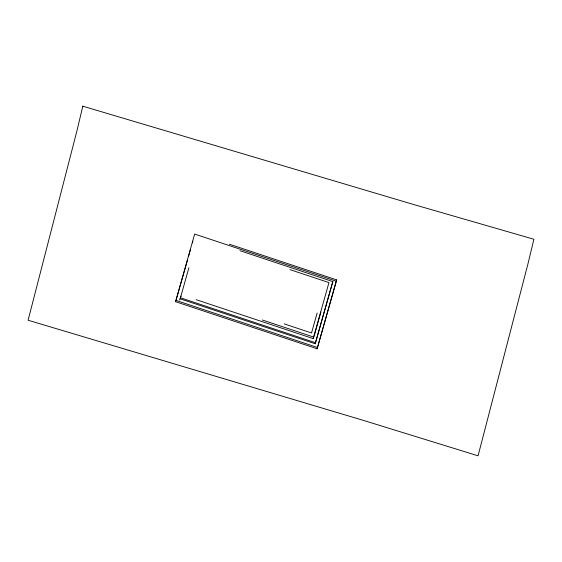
<?xml version="1.0" encoding="UTF-8"?>
<svg xmlns="http://www.w3.org/2000/svg" width="562" height="562" viewBox="0 0 562 562"><rect width="100%" height="100%" fill="white"/><g stroke="black" fill="none" stroke-linecap="round" stroke-linejoin="round"><path stroke-width="0.84" d="M336.75 279.925L317.13 348.791L175.59 301.696L194.663 234.059L336.202 281.155L336.75 279.925L229.352 244.182M175.59 301.696L187.68 259.546M188.621 256.209L190.504 249.528M192.387 242.847L192.857 241.175M188.916 267.723L180.149 298.815L315.212 343.754L332.95 281.414M181.069 296.139L179.601 300.052M317.151 313.013L311.524 332.971L284.182 323.874M196.208 299.694L313.175 338.612L328.967 282.595L289.978 269.62M314.074 336.287L320.909 312.043M315.212 343.754L332.746 281.569L239.946 250.687M317.13 348.791L336.202 281.155M313.175 338.612L313.835 337.123L262.405 320.01M181.428 298.099L315.654 342.764M176.145 300.459L317.685 347.562M82.804 106.19L76.945 130.813L28.1 320.235L363.445 420.397L478.065 455.81L527.83 264.351L533.9 239.25L413.653 204.519L82.804 106.19"/></g></svg>
